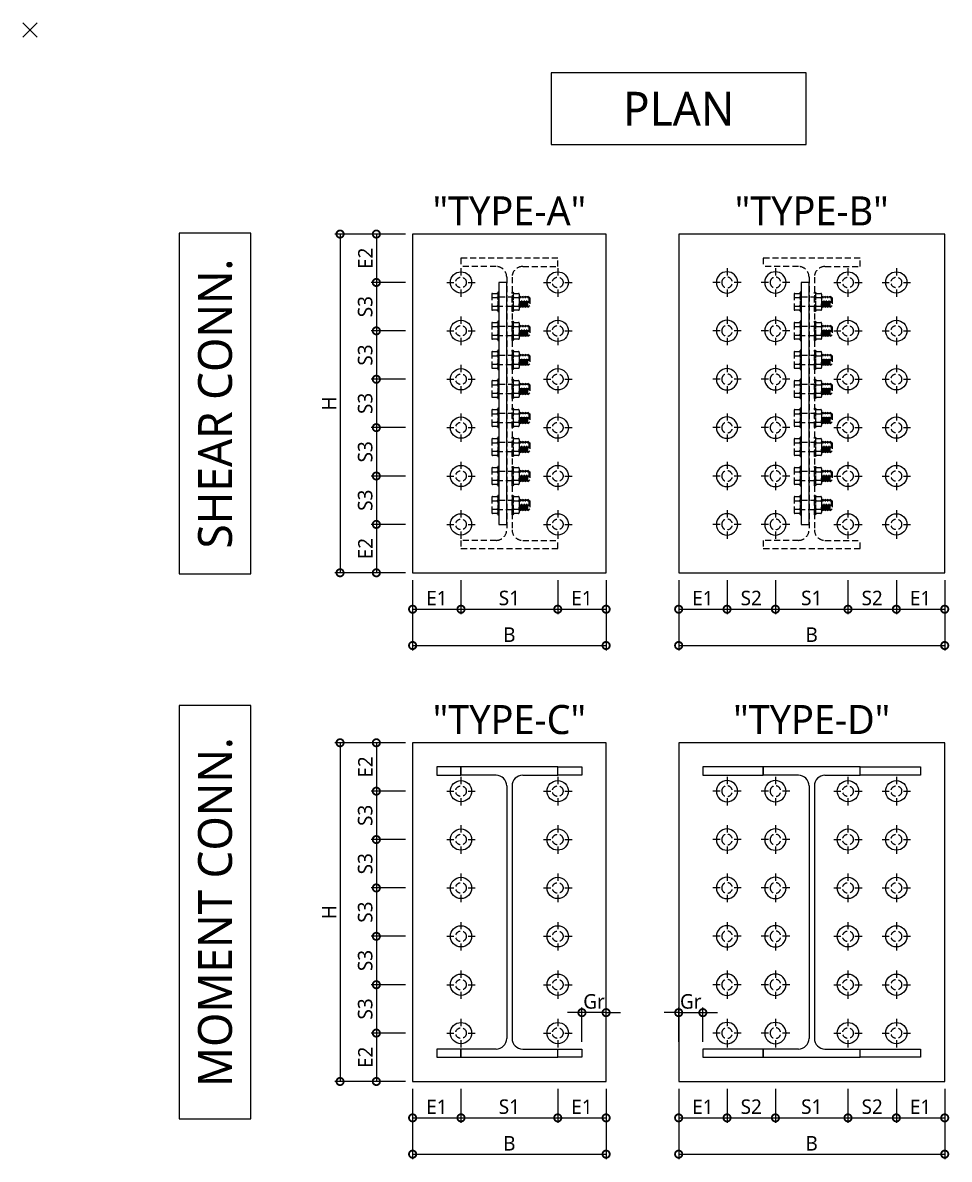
# Model space of a CAD drawing. Extents: x -444 to 3031, y -6961 to -3185.
# Drawn here: x -444 to 1471, y -5534 to -3185 of the extents above; entities that cross this region are included whole.
import ezdxf
from ezdxf.enums import TextEntityAlignment as Align

# ---------------------------------------------------------------- set-up
doc = ezdxf.new("R2010")
doc.units = 0
doc.header["$LTSCALE"] = 50
doc.header["$MEASUREMENT"] = 0
doc.header["$PDMODE"] = 3
doc.header["$PDSIZE"] = 15
doc.linetypes.add('HIDDEN', pattern=[0.375, 0.25, -0.125])
for name, color, linetype in [('Bracket', 2, 'Continuous'), ('Dim', 1, 'Continuous'), ('Dummy', 252, 'Continuous'), ('Hidden', 252, 'HIDDEN'), ('Plate', 3, 'Continuous'), ('Stud', 2, 'Continuous'), ('Text', 7, 'Continuous')]:
    doc.layers.add(name, color=color, linetype=linetype)
doc.styles.add('맑은고딕', font='malgun.ttf')
doc.dimstyles.new('EmbedPlate', dxfattribs={"dimscale": 30, "dimtxt": 1, "dimasz": 1, "dimexe": 0.35, "dimexo": 0.5, "dimgap": 0.25, "dimtad": 1, "dimdec": 0, "dimzin": 0, "dimdsep": 46, "dimtxsty": '맑은고딕', "dimblk": 'DOTSMALL', "dimcen": 0, "dimadec": 0, "dimazin": 0, "dimtfac": 1, "dimtdec": 0, "dimtix": 1, "dimtmove": 2, "dimatfit": 3, "dimfxl": 0, "dimtolj": 1, "dimtzin": 0, "dimarcsym": 0})

# ---------------------------------------------------------------- blocks, each defined once
blk = doc.blocks.new('_DotSmall')
at = {"color": 0, "linetype": 'ByBlock', "const_width": 0.5}
blk.add_lwpolyline([(-0.0625, 0, 1), (0.0625, 0, 1)], format="xyb", close=True, dxfattribs=at)
blk = doc.blocks.new('*D11')
at = {"layer": 'Dim', "color": 0, "lineweight": -2}
for p, q in [((462, -4336.8), (462, -4407.6)), ((662, -4336.8), (662, -4407.6)), ((462, -4397.1), (662, -4397.1))]:
    blk.add_line(p, q, dxfattribs=at)
at = {"layer": 'Dim', "color": 0, "lineweight": -2, "xscale": 30, "yscale": 30, "zscale": 30, "rotation": 180}
blk.add_blockref('_DotSmall', (462, -4397.1), dxfattribs=at)
at = {"layer": 'Dim', "color": 0, "lineweight": -2, "xscale": 30, "yscale": 30, "zscale": 30}
blk.add_blockref('_DotSmall', (662, -4397.1), dxfattribs=at)
at = {"layer": 'Dim', "color": 0, "insert": (562, -4374), "char_height": 30, "attachment_point": 5, "style": '맑은고딕'}
blk.add_mtext('\\A1;S1', dxfattribs=at)
blk = doc.blocks.new('*D13')
at = {"layer": 'Dim', "color": 0, "lineweight": -2}
for p, q in [((1112, -4336.8), (1112, -4407.6)), ((1262, -4336.8), (1262, -4407.6)), ((1112, -4397.1), (1262, -4397.1))]:
    blk.add_line(p, q, dxfattribs=at)
at = {"layer": 'Dim', "color": 0, "lineweight": -2, "xscale": 30, "yscale": 30, "zscale": 30, "rotation": 180}
blk.add_blockref('_DotSmall', (1112, -4397.1), dxfattribs=at)
at = {"layer": 'Dim', "color": 0, "lineweight": -2, "xscale": 30, "yscale": 30, "zscale": 30}
blk.add_blockref('_DotSmall', (1262, -4397.1), dxfattribs=at)
at = {"layer": 'Dim', "color": 0, "insert": (1187, -4374), "char_height": 30, "attachment_point": 5, "style": '맑은고딕'}
blk.add_mtext('\\A1;S1', dxfattribs=at)
blk = doc.blocks.new('*D14')
at = {"layer": 'Dim', "color": 0, "lineweight": -2}
for p, q in [((1012, -4336.8), (1012, -4407.6)), ((1112, -4336.8), (1112, -4407.6)), ((1012, -4397.1), (1112, -4397.1))]:
    blk.add_line(p, q, dxfattribs=at)
at = {"layer": 'Dim', "color": 0, "lineweight": -2, "xscale": 30, "yscale": 30, "zscale": 30, "rotation": 180}
blk.add_blockref('_DotSmall', (1012, -4397.1), dxfattribs=at)
at = {"layer": 'Dim', "color": 0, "lineweight": -2, "xscale": 30, "yscale": 30, "zscale": 30}
blk.add_blockref('_DotSmall', (1112, -4397.1), dxfattribs=at)
at = {"layer": 'Dim', "color": 0, "insert": (1062, -4374.1), "char_height": 30, "attachment_point": 5, "style": '맑은고딕'}
blk.add_mtext('\\A1;S2', dxfattribs=at)
blk = doc.blocks.new('*D15')
at = {"layer": 'Dim', "color": 0, "lineweight": -2}
for p, q in [((1262, -4336.8), (1262, -4407.6)), ((1362, -4336.8), (1362, -4407.6)), ((1262, -4397.1), (1362, -4397.1))]:
    blk.add_line(p, q, dxfattribs=at)
at = {"layer": 'Dim', "color": 0, "lineweight": -2, "xscale": 30, "yscale": 30, "zscale": 30, "rotation": 180}
blk.add_blockref('_DotSmall', (1262, -4397.1), dxfattribs=at)
at = {"layer": 'Dim', "color": 0, "lineweight": -2, "xscale": 30, "yscale": 30, "zscale": 30}
blk.add_blockref('_DotSmall', (1362, -4397.1), dxfattribs=at)
at = {"layer": 'Dim', "color": 0, "insert": (1312, -4374.1), "char_height": 30, "attachment_point": 5, "style": '맑은고딕'}
blk.add_mtext('\\A1;S2', dxfattribs=at)
blk = doc.blocks.new('*D16')
at = {"layer": 'Dim', "color": 0, "lineweight": -2}
for p, q in [((347, -4121.8), (276.5, -4121.8)), ((287, -4121.8), (287, -4221.8)), ((347, -4221.8), (276.5, -4221.8))]:
    blk.add_line(p, q, dxfattribs=at)
at = {"layer": 'Dim', "color": 0, "lineweight": -2, "xscale": 30, "yscale": 30, "zscale": 30}
for p, rotation in [((287, -4121.8), 90), ((287, -4221.8), 270)]:
    blk.add_blockref('_DotSmall', p, dxfattribs=dict(at, rotation=rotation))
at = {"layer": 'Dim', "color": 0, "insert": (264, -4171.8), "char_height": 30, "attachment_point": 5, "rotation": 90, "style": '맑은고딕'}
blk.add_mtext('\\A1;S3', dxfattribs=at)
blk = doc.blocks.new('*D17')
at = {"layer": 'Dim', "color": 0, "lineweight": -2}
for p, q in [((347, -4021.8), (276.5, -4021.8)), ((287, -4021.8), (287, -4121.8)), ((347, -4121.8), (276.5, -4121.8))]:
    blk.add_line(p, q, dxfattribs=at)
at = {"layer": 'Dim', "color": 0, "lineweight": -2, "xscale": 30, "yscale": 30, "zscale": 30}
for p, rotation in [((287, -4021.8), 90), ((287, -4121.8), 270)]:
    blk.add_blockref('_DotSmall', p, dxfattribs=dict(at, rotation=rotation))
at = {"layer": 'Dim', "color": 0, "insert": (264, -4071.8), "char_height": 30, "attachment_point": 5, "rotation": 90, "style": '맑은고딕'}
blk.add_mtext('\\A1;S3', dxfattribs=at)
blk = doc.blocks.new('*D18')
at = {"layer": 'Dim', "color": 0, "lineweight": -2}
for p, q in [((347, -3921.8), (276.5, -3921.8)), ((287, -3921.8), (287, -4021.8)), ((347, -4021.8), (276.5, -4021.8))]:
    blk.add_line(p, q, dxfattribs=at)
at = {"layer": 'Dim', "color": 0, "lineweight": -2, "xscale": 30, "yscale": 30, "zscale": 30}
for p, rotation in [((287, -3921.8), 90), ((287, -4021.8), 270)]:
    blk.add_blockref('_DotSmall', p, dxfattribs=dict(at, rotation=rotation))
at = {"layer": 'Dim', "color": 0, "insert": (264, -3971.8), "char_height": 30, "attachment_point": 5, "rotation": 90, "style": '맑은고딕'}
blk.add_mtext('\\A1;S3', dxfattribs=at)
blk = doc.blocks.new('*D19')
at = {"layer": 'Dim', "color": 0, "lineweight": -2}
for p, q in [((347, -3821.8), (276.5, -3821.8)), ((287, -3821.8), (287, -3921.8)), ((347, -3921.8), (276.5, -3921.8))]:
    blk.add_line(p, q, dxfattribs=at)
at = {"layer": 'Dim', "color": 0, "lineweight": -2, "xscale": 30, "yscale": 30, "zscale": 30}
for p, rotation in [((287, -3821.8), 90), ((287, -3921.8), 270)]:
    blk.add_blockref('_DotSmall', p, dxfattribs=dict(at, rotation=rotation))
at = {"layer": 'Dim', "color": 0, "insert": (264, -3871.8), "char_height": 30, "attachment_point": 5, "rotation": 90, "style": '맑은고딕'}
blk.add_mtext('\\A1;S3', dxfattribs=at)
blk = doc.blocks.new('*D20')
at = {"layer": 'Dim', "color": 0, "lineweight": -2}
for p, q in [((347, -3721.8), (276.5, -3721.8)), ((287, -3721.8), (287, -3821.8)), ((347, -3821.8), (276.5, -3821.8))]:
    blk.add_line(p, q, dxfattribs=at)
at = {"layer": 'Dim', "color": 0, "lineweight": -2, "xscale": 30, "yscale": 30, "zscale": 30}
for p, rotation in [((287, -3721.8), 90), ((287, -3821.8), 270)]:
    blk.add_blockref('_DotSmall', p, dxfattribs=dict(at, rotation=rotation))
at = {"layer": 'Dim', "color": 0, "insert": (264, -3771.8), "char_height": 30, "attachment_point": 5, "rotation": 90, "style": '맑은고딕'}
blk.add_mtext('\\A1;S3', dxfattribs=at)
blk = doc.blocks.new('*D21')
at = {"layer": 'Dim', "color": 0, "lineweight": -2}
for p, q in [((362, -4336.8), (362, -4482.6)), ((762, -4336.8), (762, -4482.6)), ((362, -4472.1), (762, -4472.1))]:
    blk.add_line(p, q, dxfattribs=at)
at = {"layer": 'Dim', "color": 0, "lineweight": -2, "xscale": 30, "yscale": 30, "zscale": 30, "rotation": 180}
blk.add_blockref('_DotSmall', (362, -4472.1), dxfattribs=at)
at = {"layer": 'Dim', "color": 0, "lineweight": -2, "xscale": 30, "yscale": 30, "zscale": 30}
blk.add_blockref('_DotSmall', (762, -4472.1), dxfattribs=at)
at = {"layer": 'Dim', "color": 0, "insert": (562, -4449.6), "char_height": 30, "attachment_point": 5, "style": '맑은고딕'}
blk.add_mtext('\\A1;B', dxfattribs=at)
blk = doc.blocks.new('*D22')
at = {"layer": 'Dim', "color": 0, "lineweight": -2}
for p, q in [((912, -4336.8), (912, -4482.6)), ((1462, -4336.8), (1462, -4482.6)), ((912, -4472.1), (1462, -4472.1))]:
    blk.add_line(p, q, dxfattribs=at)
at = {"layer": 'Dim', "color": 0, "lineweight": -2, "xscale": 30, "yscale": 30, "zscale": 30, "rotation": 180}
blk.add_blockref('_DotSmall', (912, -4472.1), dxfattribs=at)
at = {"layer": 'Dim', "color": 0, "lineweight": -2, "xscale": 30, "yscale": 30, "zscale": 30}
blk.add_blockref('_DotSmall', (1462, -4472.1), dxfattribs=at)
at = {"layer": 'Dim', "color": 0, "insert": (1187, -4449.6), "char_height": 30, "attachment_point": 5, "style": '맑은고딕'}
blk.add_mtext('\\A1;B', dxfattribs=at)
blk = doc.blocks.new('*D23')
at = {"layer": 'Dim', "color": 0, "lineweight": -2}
for p, q in [((347, -3621.8), (201.5, -3621.8)), ((212, -3621.8), (212, -4321.8)), ((347, -4321.8), (201.5, -4321.8))]:
    blk.add_line(p, q, dxfattribs=at)
at = {"layer": 'Dim', "color": 0, "lineweight": -2, "xscale": 30, "yscale": 30, "zscale": 30}
for p, rotation in [((212, -3621.8), 90), ((212, -4321.8), 270)]:
    blk.add_blockref('_DotSmall', p, dxfattribs=dict(at, rotation=rotation))
at = {"layer": 'Dim', "color": 0, "insert": (189.5, -3971.8), "char_height": 30, "attachment_point": 5, "rotation": 90, "style": '맑은고딕'}
blk.add_mtext('\\A1;H', dxfattribs=at)
blk = doc.blocks.new('*D24')
at = {"layer": 'Dim', "color": 0, "lineweight": -2}
for p, q in [((362, -4336.8), (362, -4407.6)), ((462, -4336.8), (462, -4407.6)), ((362, -4397.1), (462, -4397.1))]:
    blk.add_line(p, q, dxfattribs=at)
at = {"layer": 'Dim', "color": 0, "lineweight": -2, "xscale": 30, "yscale": 30, "zscale": 30, "rotation": 180}
blk.add_blockref('_DotSmall', (362, -4397.1), dxfattribs=at)
at = {"layer": 'Dim', "color": 0, "lineweight": -2, "xscale": 30, "yscale": 30, "zscale": 30}
blk.add_blockref('_DotSmall', (462, -4397.1), dxfattribs=at)
at = {"layer": 'Dim', "color": 0, "insert": (412, -4374.2), "char_height": 30, "attachment_point": 5, "style": '맑은고딕'}
blk.add_mtext('\\A1;E1', dxfattribs=at)
blk = doc.blocks.new('*D25')
at = {"layer": 'Dim', "color": 0, "lineweight": -2}
for p, q in [((662, -4336.8), (662, -4407.6)), ((762, -4336.8), (762, -4407.6)), ((662, -4397.1), (762, -4397.1))]:
    blk.add_line(p, q, dxfattribs=at)
at = {"layer": 'Dim', "color": 0, "lineweight": -2, "xscale": 30, "yscale": 30, "zscale": 30, "rotation": 180}
blk.add_blockref('_DotSmall', (662, -4397.1), dxfattribs=at)
at = {"layer": 'Dim', "color": 0, "lineweight": -2, "xscale": 30, "yscale": 30, "zscale": 30}
blk.add_blockref('_DotSmall', (762, -4397.1), dxfattribs=at)
at = {"layer": 'Dim', "color": 0, "insert": (712, -4374.2), "char_height": 30, "attachment_point": 5, "style": '맑은고딕'}
blk.add_mtext('\\A1;E1', dxfattribs=at)
blk = doc.blocks.new('*D26')
at = {"layer": 'Dim', "color": 0, "lineweight": -2}
for p, q in [((912, -4336.8), (912, -4407.6)), ((1012, -4336.8), (1012, -4407.6)), ((912, -4397.1), (1012, -4397.1))]:
    blk.add_line(p, q, dxfattribs=at)
at = {"layer": 'Dim', "color": 0, "lineweight": -2, "xscale": 30, "yscale": 30, "zscale": 30, "rotation": 180}
blk.add_blockref('_DotSmall', (912, -4397.1), dxfattribs=at)
at = {"layer": 'Dim', "color": 0, "lineweight": -2, "xscale": 30, "yscale": 30, "zscale": 30}
blk.add_blockref('_DotSmall', (1012, -4397.1), dxfattribs=at)
at = {"layer": 'Dim', "color": 0, "insert": (962, -4374.2), "char_height": 30, "attachment_point": 5, "style": '맑은고딕'}
blk.add_mtext('\\A1;E1', dxfattribs=at)
blk = doc.blocks.new('*D27')
at = {"layer": 'Dim', "color": 0, "lineweight": -2}
for p, q in [((1362, -4336.8), (1362, -4407.6)), ((1462, -4336.8), (1462, -4407.6)), ((1362, -4397.1), (1462, -4397.1))]:
    blk.add_line(p, q, dxfattribs=at)
at = {"layer": 'Dim', "color": 0, "lineweight": -2, "xscale": 30, "yscale": 30, "zscale": 30, "rotation": 180}
blk.add_blockref('_DotSmall', (1362, -4397.1), dxfattribs=at)
at = {"layer": 'Dim', "color": 0, "lineweight": -2, "xscale": 30, "yscale": 30, "zscale": 30}
blk.add_blockref('_DotSmall', (1462, -4397.1), dxfattribs=at)
at = {"layer": 'Dim', "color": 0, "insert": (1412, -4374.2), "char_height": 30, "attachment_point": 5, "style": '맑은고딕'}
blk.add_mtext('\\A1;E1', dxfattribs=at)
blk = doc.blocks.new('*D28')
at = {"layer": 'Dim', "color": 0, "lineweight": -2}
for p, q in [((347, -3621.8), (276.5, -3621.8)), ((287, -3621.8), (287, -3721.8)), ((347, -3721.8), (276.5, -3721.8))]:
    blk.add_line(p, q, dxfattribs=at)
at = {"layer": 'Dim', "color": 0, "lineweight": -2, "xscale": 30, "yscale": 30, "zscale": 30}
for p, rotation in [((287, -3621.8), 90), ((287, -3721.8), 270)]:
    blk.add_blockref('_DotSmall', p, dxfattribs=dict(at, rotation=rotation))
at = {"layer": 'Dim', "color": 0, "insert": (264.3, -3671.8), "char_height": 30, "attachment_point": 5, "rotation": 90, "style": '맑은고딕'}
blk.add_mtext('\\A1;E2', dxfattribs=at)
blk = doc.blocks.new('*D29')
at = {"layer": 'Dim', "color": 0, "lineweight": -2}
for p, q in [((347, -4221.8), (276.5, -4221.8)), ((287, -4221.8), (287, -4321.8)), ((347, -4321.8), (276.5, -4321.8))]:
    blk.add_line(p, q, dxfattribs=at)
at = {"layer": 'Dim', "color": 0, "lineweight": -2, "xscale": 30, "yscale": 30, "zscale": 30}
for p, rotation in [((287, -4221.8), 90), ((287, -4321.8), 270)]:
    blk.add_blockref('_DotSmall', p, dxfattribs=dict(at, rotation=rotation))
at = {"layer": 'Dim', "color": 0, "insert": (264.3, -4271.8), "char_height": 30, "attachment_point": 5, "rotation": 90, "style": '맑은고딕'}
blk.add_mtext('\\A1;E2', dxfattribs=at)
blk = doc.blocks.new('*D50')
at = {"layer": 'Dim', "color": 0, "lineweight": -2}
for p, q in [((462, -5388.1), (462, -5458.8)), ((662, -5388.1), (662, -5458.8)), ((462, -5448.3), (662, -5448.3))]:
    blk.add_line(p, q, dxfattribs=at)
at = {"layer": 'Dim', "color": 0, "lineweight": -2, "xscale": 30, "yscale": 30, "zscale": 30, "rotation": 180}
blk.add_blockref('_DotSmall', (462, -5448.3), dxfattribs=at)
at = {"layer": 'Dim', "color": 0, "lineweight": -2, "xscale": 30, "yscale": 30, "zscale": 30}
blk.add_blockref('_DotSmall', (662, -5448.3), dxfattribs=at)
at = {"layer": 'Dim', "color": 0, "insert": (562, -5425.3), "char_height": 30, "attachment_point": 5, "style": '맑은고딕'}
blk.add_mtext('\\A1;S1', dxfattribs=at)
blk = doc.blocks.new('*D51')
at = {"layer": 'Dim', "color": 0, "lineweight": -2}
for p, q in [((1112, -5388.1), (1112, -5458.8)), ((1262, -5388.1), (1262, -5458.8)), ((1112, -5448.3), (1262, -5448.3))]:
    blk.add_line(p, q, dxfattribs=at)
at = {"layer": 'Dim', "color": 0, "lineweight": -2, "xscale": 30, "yscale": 30, "zscale": 30, "rotation": 180}
blk.add_blockref('_DotSmall', (1112, -5448.3), dxfattribs=at)
at = {"layer": 'Dim', "color": 0, "lineweight": -2, "xscale": 30, "yscale": 30, "zscale": 30}
blk.add_blockref('_DotSmall', (1262, -5448.3), dxfattribs=at)
at = {"layer": 'Dim', "color": 0, "insert": (1187, -5425.3), "char_height": 30, "attachment_point": 5, "style": '맑은고딕'}
blk.add_mtext('\\A1;S1', dxfattribs=at)
blk = doc.blocks.new('*D52')
at = {"layer": 'Dim', "color": 0, "lineweight": -2}
for p, q in [((1012, -5388.1), (1012, -5458.8)), ((1112, -5388.1), (1112, -5458.8)), ((1012, -5448.3), (1112, -5448.3))]:
    blk.add_line(p, q, dxfattribs=at)
at = {"layer": 'Dim', "color": 0, "lineweight": -2, "xscale": 30, "yscale": 30, "zscale": 30, "rotation": 180}
blk.add_blockref('_DotSmall', (1012, -5448.3), dxfattribs=at)
at = {"layer": 'Dim', "color": 0, "lineweight": -2, "xscale": 30, "yscale": 30, "zscale": 30}
blk.add_blockref('_DotSmall', (1112, -5448.3), dxfattribs=at)
at = {"layer": 'Dim', "color": 0, "insert": (1062, -5425.3), "char_height": 30, "attachment_point": 5, "style": '맑은고딕'}
blk.add_mtext('\\A1;S2', dxfattribs=at)
blk = doc.blocks.new('*D53')
at = {"layer": 'Dim', "color": 0, "lineweight": -2}
for p, q in [((1262, -5388.1), (1262, -5458.8)), ((1362, -5388.1), (1362, -5458.8)), ((1262, -5448.3), (1362, -5448.3))]:
    blk.add_line(p, q, dxfattribs=at)
at = {"layer": 'Dim', "color": 0, "lineweight": -2, "xscale": 30, "yscale": 30, "zscale": 30, "rotation": 180}
blk.add_blockref('_DotSmall', (1262, -5448.3), dxfattribs=at)
at = {"layer": 'Dim', "color": 0, "lineweight": -2, "xscale": 30, "yscale": 30, "zscale": 30}
blk.add_blockref('_DotSmall', (1362, -5448.3), dxfattribs=at)
at = {"layer": 'Dim', "color": 0, "insert": (1312, -5425.3), "char_height": 30, "attachment_point": 5, "style": '맑은고딕'}
blk.add_mtext('\\A1;S2', dxfattribs=at)
blk = doc.blocks.new('*D54')
at = {"layer": 'Dim', "color": 0, "lineweight": -2}
for p, q in [((347, -5173.1), (276.5, -5173.1)), ((287, -5173.1), (287, -5273.1)), ((347, -5273.1), (276.5, -5273.1))]:
    blk.add_line(p, q, dxfattribs=at)
at = {"layer": 'Dim', "color": 0, "lineweight": -2, "xscale": 30, "yscale": 30, "zscale": 30}
for p, rotation in [((287, -5173.1), 90), ((287, -5273.1), 270)]:
    blk.add_blockref('_DotSmall', p, dxfattribs=dict(at, rotation=rotation))
at = {"layer": 'Dim', "color": 0, "insert": (264, -5223.1), "char_height": 30, "attachment_point": 5, "rotation": 90, "style": '맑은고딕'}
blk.add_mtext('\\A1;S3', dxfattribs=at)
blk = doc.blocks.new('*D55')
at = {"layer": 'Dim', "color": 0, "lineweight": -2}
for p, q in [((347, -5073.1), (276.5, -5073.1)), ((287, -5073.1), (287, -5173.1)), ((347, -5173.1), (276.5, -5173.1))]:
    blk.add_line(p, q, dxfattribs=at)
at = {"layer": 'Dim', "color": 0, "lineweight": -2, "xscale": 30, "yscale": 30, "zscale": 30}
for p, rotation in [((287, -5073.1), 90), ((287, -5173.1), 270)]:
    blk.add_blockref('_DotSmall', p, dxfattribs=dict(at, rotation=rotation))
at = {"layer": 'Dim', "color": 0, "insert": (264, -5123.1), "char_height": 30, "attachment_point": 5, "rotation": 90, "style": '맑은고딕'}
blk.add_mtext('\\A1;S3', dxfattribs=at)
blk = doc.blocks.new('*D56')
at = {"layer": 'Dim', "color": 0, "lineweight": -2}
for p, q in [((347, -4973.1), (276.5, -4973.1)), ((287, -4973.1), (287, -5073.1)), ((347, -5073.1), (276.5, -5073.1))]:
    blk.add_line(p, q, dxfattribs=at)
at = {"layer": 'Dim', "color": 0, "lineweight": -2, "xscale": 30, "yscale": 30, "zscale": 30}
for p, rotation in [((287, -4973.1), 90), ((287, -5073.1), 270)]:
    blk.add_blockref('_DotSmall', p, dxfattribs=dict(at, rotation=rotation))
at = {"layer": 'Dim', "color": 0, "insert": (264, -5023.1), "char_height": 30, "attachment_point": 5, "rotation": 90, "style": '맑은고딕'}
blk.add_mtext('\\A1;S3', dxfattribs=at)
blk = doc.blocks.new('*D57')
at = {"layer": 'Dim', "color": 0, "lineweight": -2}
for p, q in [((347, -4873.1), (276.5, -4873.1)), ((287, -4873.1), (287, -4973.1)), ((347, -4973.1), (276.5, -4973.1))]:
    blk.add_line(p, q, dxfattribs=at)
at = {"layer": 'Dim', "color": 0, "lineweight": -2, "xscale": 30, "yscale": 30, "zscale": 30}
for p, rotation in [((287, -4873.1), 90), ((287, -4973.1), 270)]:
    blk.add_blockref('_DotSmall', p, dxfattribs=dict(at, rotation=rotation))
at = {"layer": 'Dim', "color": 0, "insert": (264, -4923.1), "char_height": 30, "attachment_point": 5, "rotation": 90, "style": '맑은고딕'}
blk.add_mtext('\\A1;S3', dxfattribs=at)
blk = doc.blocks.new('*D58')
at = {"layer": 'Dim', "color": 0, "lineweight": -2}
for p, q in [((347, -4773.1), (276.5, -4773.1)), ((287, -4773.1), (287, -4873.1)), ((347, -4873.1), (276.5, -4873.1))]:
    blk.add_line(p, q, dxfattribs=at)
at = {"layer": 'Dim', "color": 0, "lineweight": -2, "xscale": 30, "yscale": 30, "zscale": 30}
for p, rotation in [((287, -4773.1), 90), ((287, -4873.1), 270)]:
    blk.add_blockref('_DotSmall', p, dxfattribs=dict(at, rotation=rotation))
at = {"layer": 'Dim', "color": 0, "insert": (264, -4823.1), "char_height": 30, "attachment_point": 5, "rotation": 90, "style": '맑은고딕'}
blk.add_mtext('\\A1;S3', dxfattribs=at)
blk = doc.blocks.new('*D59')
at = {"layer": 'Dim', "color": 0, "lineweight": -2}
for p, q in [((362, -5388.1), (362, -5533.8)), ((762, -5388.1), (762, -5533.8)), ((362, -5523.3), (762, -5523.3))]:
    blk.add_line(p, q, dxfattribs=at)
at = {"layer": 'Dim', "color": 0, "lineweight": -2, "xscale": 30, "yscale": 30, "zscale": 30, "rotation": 180}
blk.add_blockref('_DotSmall', (362, -5523.3), dxfattribs=at)
at = {"layer": 'Dim', "color": 0, "lineweight": -2, "xscale": 30, "yscale": 30, "zscale": 30}
blk.add_blockref('_DotSmall', (762, -5523.3), dxfattribs=at)
at = {"layer": 'Dim', "color": 0, "insert": (562, -5500.8), "char_height": 30, "attachment_point": 5, "style": '맑은고딕'}
blk.add_mtext('\\A1;B', dxfattribs=at)
blk = doc.blocks.new('*D60')
at = {"layer": 'Dim', "color": 0, "lineweight": -2}
for p, q in [((912, -5388.1), (912, -5533.8)), ((1462, -5388.1), (1462, -5533.8)), ((912, -5523.3), (1462, -5523.3))]:
    blk.add_line(p, q, dxfattribs=at)
at = {"layer": 'Dim', "color": 0, "lineweight": -2, "xscale": 30, "yscale": 30, "zscale": 30, "rotation": 180}
blk.add_blockref('_DotSmall', (912, -5523.3), dxfattribs=at)
at = {"layer": 'Dim', "color": 0, "lineweight": -2, "xscale": 30, "yscale": 30, "zscale": 30}
blk.add_blockref('_DotSmall', (1462, -5523.3), dxfattribs=at)
at = {"layer": 'Dim', "color": 0, "insert": (1187, -5500.8), "char_height": 30, "attachment_point": 5, "style": '맑은고딕'}
blk.add_mtext('\\A1;B', dxfattribs=at)
blk = doc.blocks.new('*D61')
at = {"layer": 'Dim', "color": 0, "lineweight": -2}
for p, q in [((347, -4673.1), (201.5, -4673.1)), ((212, -4673.1), (212, -5373.1)), ((347, -5373.1), (201.5, -5373.1))]:
    blk.add_line(p, q, dxfattribs=at)
at = {"layer": 'Dim', "color": 0, "lineweight": -2, "xscale": 30, "yscale": 30, "zscale": 30}
for p, rotation in [((212, -4673.1), 90), ((212, -5373.1), 270)]:
    blk.add_blockref('_DotSmall', p, dxfattribs=dict(at, rotation=rotation))
at = {"layer": 'Dim', "color": 0, "insert": (189.5, -5023.1), "char_height": 30, "attachment_point": 5, "rotation": 90, "style": '맑은고딕'}
blk.add_mtext('\\A1;H', dxfattribs=at)
blk = doc.blocks.new('*D62')
at = {"layer": 'Dim', "color": 0, "lineweight": -2}
for p, q in [((362, -5388.1), (362, -5458.8)), ((462, -5388.1), (462, -5458.8)), ((362, -5448.3), (462, -5448.3))]:
    blk.add_line(p, q, dxfattribs=at)
at = {"layer": 'Dim', "color": 0, "lineweight": -2, "xscale": 30, "yscale": 30, "zscale": 30, "rotation": 180}
blk.add_blockref('_DotSmall', (362, -5448.3), dxfattribs=at)
at = {"layer": 'Dim', "color": 0, "lineweight": -2, "xscale": 30, "yscale": 30, "zscale": 30}
blk.add_blockref('_DotSmall', (462, -5448.3), dxfattribs=at)
at = {"layer": 'Dim', "color": 0, "insert": (412, -5425.5), "char_height": 30, "attachment_point": 5, "style": '맑은고딕'}
blk.add_mtext('\\A1;E1', dxfattribs=at)
blk = doc.blocks.new('*D63')
at = {"layer": 'Dim', "color": 0, "lineweight": -2}
for p, q in [((662, -5388.1), (662, -5458.8)), ((762, -5388.1), (762, -5458.8)), ((662, -5448.3), (762, -5448.3))]:
    blk.add_line(p, q, dxfattribs=at)
at = {"layer": 'Dim', "color": 0, "lineweight": -2, "xscale": 30, "yscale": 30, "zscale": 30, "rotation": 180}
blk.add_blockref('_DotSmall', (662, -5448.3), dxfattribs=at)
at = {"layer": 'Dim', "color": 0, "lineweight": -2, "xscale": 30, "yscale": 30, "zscale": 30}
blk.add_blockref('_DotSmall', (762, -5448.3), dxfattribs=at)
at = {"layer": 'Dim', "color": 0, "insert": (712, -5425.5), "char_height": 30, "attachment_point": 5, "style": '맑은고딕'}
blk.add_mtext('\\A1;E1', dxfattribs=at)
blk = doc.blocks.new('*D64')
at = {"layer": 'Dim', "color": 0, "lineweight": -2}
for p, q in [((912, -5388.1), (912, -5458.8)), ((1012, -5388.1), (1012, -5458.8)), ((912, -5448.3), (1012, -5448.3))]:
    blk.add_line(p, q, dxfattribs=at)
at = {"layer": 'Dim', "color": 0, "lineweight": -2, "xscale": 30, "yscale": 30, "zscale": 30, "rotation": 180}
blk.add_blockref('_DotSmall', (912, -5448.3), dxfattribs=at)
at = {"layer": 'Dim', "color": 0, "lineweight": -2, "xscale": 30, "yscale": 30, "zscale": 30}
blk.add_blockref('_DotSmall', (1012, -5448.3), dxfattribs=at)
at = {"layer": 'Dim', "color": 0, "insert": (962, -5425.5), "char_height": 30, "attachment_point": 5, "style": '맑은고딕'}
blk.add_mtext('\\A1;E1', dxfattribs=at)
blk = doc.blocks.new('*D65')
at = {"layer": 'Dim', "color": 0, "lineweight": -2}
for p, q in [((1362, -5388.1), (1362, -5458.8)), ((1462, -5388.1), (1462, -5458.8)), ((1362, -5448.3), (1462, -5448.3))]:
    blk.add_line(p, q, dxfattribs=at)
at = {"layer": 'Dim', "color": 0, "lineweight": -2, "xscale": 30, "yscale": 30, "zscale": 30, "rotation": 180}
blk.add_blockref('_DotSmall', (1362, -5448.3), dxfattribs=at)
at = {"layer": 'Dim', "color": 0, "lineweight": -2, "xscale": 30, "yscale": 30, "zscale": 30}
blk.add_blockref('_DotSmall', (1462, -5448.3), dxfattribs=at)
at = {"layer": 'Dim', "color": 0, "insert": (1412, -5425.5), "char_height": 30, "attachment_point": 5, "style": '맑은고딕'}
blk.add_mtext('\\A1;E1', dxfattribs=at)
blk = doc.blocks.new('*D66')
at = {"layer": 'Dim', "color": 0, "lineweight": -2}
for p, q in [((347, -4673.1), (276.5, -4673.1)), ((287, -4673.1), (287, -4773.1)), ((347, -4773.1), (276.5, -4773.1))]:
    blk.add_line(p, q, dxfattribs=at)
at = {"layer": 'Dim', "color": 0, "lineweight": -2, "xscale": 30, "yscale": 30, "zscale": 30}
for p, rotation in [((287, -4673.1), 90), ((287, -4773.1), 270)]:
    blk.add_blockref('_DotSmall', p, dxfattribs=dict(at, rotation=rotation))
at = {"layer": 'Dim', "color": 0, "insert": (264.3, -4723.1), "char_height": 30, "attachment_point": 5, "rotation": 90, "style": '맑은고딕'}
blk.add_mtext('\\A1;E2', dxfattribs=at)
blk = doc.blocks.new('*D67')
at = {"layer": 'Dim', "color": 0, "lineweight": -2}
for p, q in [((347, -5273.1), (276.5, -5273.1)), ((287, -5273.1), (287, -5373.1)), ((347, -5373.1), (276.5, -5373.1))]:
    blk.add_line(p, q, dxfattribs=at)
at = {"layer": 'Dim', "color": 0, "lineweight": -2, "xscale": 30, "yscale": 30, "zscale": 30}
for p, rotation in [((287, -5273.1), 90), ((287, -5373.1), 270)]:
    blk.add_blockref('_DotSmall', p, dxfattribs=dict(at, rotation=rotation))
at = {"layer": 'Dim', "color": 0, "insert": (264.3, -5323.1), "char_height": 30, "attachment_point": 5, "rotation": 90, "style": '맑은고딕'}
blk.add_mtext('\\A1;E2', dxfattribs=at)
blk = doc.blocks.new('*U2')
at = {"color": 1}
for p, q in [((0, 29.5), (0, 14.5)), ((-29.5, 0), (-14.5, 0)), ((14.5, 0), (29.5, 0)), ((0, -14.5), (0, -29.5))]:
    blk.add_line(p, q, dxfattribs=at)
blk.add_circle((0, 0), 22)
at = {"color": 2, "linetype": 'HIDDEN'}
blk.add_circle((0, 0), 11, dxfattribs=at)
blk = doc.blocks.new('*U8')
for p, q in [((-17.5, 31.4), (-17.5, 40.1)), ((15.6, 42), (-15.6, 42)), ((15.6, 29.5), (-15.6, 29.5)), ((-10, 0), (-10, 27)), ((-8.8, 40.1), (-8.8, 31.4)), ((8.7, 40.1), (8.7, 31.4)), ((10, 27), (10, 0)), ((17.5, 40.1), (17.5, 31.4)), ((-17.5, -13.1), (-17.5, -4.4)), ((15.6, -2.5), (-15.6, -2.5)), ((15.6, -15), (-15.6, -15)), ((-11.2, -17.5), (-10, -15)), ((-11.2, -17.5), (11.2, -18.2)), ((-11.2, -17.5), (-10, -20)), ((-11.2, -22.5), (-10, -20)), ((-11.2, -22.5), (11.2, -23.2)), ((-11.2, -22.5), (-10, -25)), ((-10, -15), (10, -15.7)), ((-10, -20), (10, -20.7)), ((-8.8, -4.4), (-8.8, -13.1)), ((8.7, -4.4), (8.7, -13.1)), ((10.4, -15), (10, -15.7)), ((11.2, -18.2), (10, -15.7)), ((11.2, -18.2), (10, -20.7)), ((11.2, -23.2), (10, -20.7)), ((11.2, -23.2), (10, -25.7)), ((17.5, -4.4), (17.5, -13.1)), ((-11.2, -27.5), (-10, -25)), ((-11.2, -27.5), (11.2, -28.2)), ((-11.2, -27.5), (-10, -30)), ((-11.2, -32.5), (-10, -30)), ((-11.2, -32.5), (11.2, -33.2)), ((-11.2, -32.5), (-10, -35)), ((-10, -25), (10, -25.7)), ((-10, -30), (10, -30.7)), ((10.2, -35), (-10, -35)), ((-8.2, -36.8), (-10, -35)), ((8.4, -36.8), (-8.2, -36.8)), ((10.2, -35), (8.4, -36.8)), ((11.2, -28.2), (10, -25.7)), ((11.2, -28.2), (10, -30.7)), ((11.2, -33.2), (10, -30.7)), ((11.2, -33.2), (10.2, -35))]:
    blk.add_line(p, q)
for points in [[(-20, 27), (20, 27), (20, 29.5), (-20, 29.5)], [(-20, 0), (20, 0), (20, -2.5), (-20, -2.5)]]:
    blk.add_lwpolyline(points, close=True)
for centre, radius, start, end in [((-15.6, 40.1), 1.88, 90, 180), ((-15.6, 31.4), 1.88, 180, 270), ((-10.6, 40.1), 1.88, 0, 90), ((-10.6, 31.4), 1.88, 270, 0), ((-6.9, 40.1), 1.87, 90, 180), ((-6.9, 31.4), 1.87, 180, 270), ((6.9, 40.1), 1.87, 0, 90), ((6.9, 31.4), 1.87, 270, 0), ((10.6, 40.1), 1.88, 90, 180), ((10.6, 31.4), 1.88, 180, 270), ((15.6, 40.1), 1.88, 0, 90), ((15.6, 31.4), 1.88, 270, 0), ((-15.6, -4.4), 1.88, 90, 180), ((-15.6, -13.1), 1.88, 180, 270), ((-10.6, -4.4), 1.88, 0, 90), ((-10.6, -13.1), 1.88, 270, 0), ((-6.9, -4.4), 1.87, 90, 180), ((-6.9, -13.1), 1.87, 180, 270), ((6.9, -4.4), 1.87, 0, 90), ((6.9, -13.1), 1.87, 270, 0), ((10.6, -4.4), 1.88, 90, 180), ((10.6, -13.1), 1.88, 180, 270), ((15.6, -4.4), 1.88, 0, 90), ((15.6, -13.1), 1.88, 270, 0)]:
    blk.add_arc(centre, radius, start, end)
blk = doc.blocks.new('*D68')
at = {"layer": 'Dim', "color": 0, "lineweight": -2}
for p, q in [((912, -5230.8), (882, -5230.8)), ((912, -5291.1), (912, -5220.3)), ((912, -5230.8), (962, -5230.8)), ((962, -5291.1), (962, -5220.3)), ((962, -5230.8), (992, -5230.8))]:
    blk.add_line(p, q, dxfattribs=at)
at = {"layer": 'Dim', "color": 0, "lineweight": -2, "xscale": 30, "yscale": 30, "zscale": 30}
blk.add_blockref('_DotSmall', (912, -5230.8), dxfattribs=at)
at = {"layer": 'Dim', "color": 0, "lineweight": -2, "xscale": 30, "yscale": 30, "zscale": 30, "rotation": 180}
blk.add_blockref('_DotSmall', (962, -5230.8), dxfattribs=at)
at = {"layer": 'Dim', "color": 0, "insert": (937, -5207.8), "char_height": 30, "attachment_point": 5, "style": '맑은고딕'}
blk.add_mtext('\\A1;Gr', dxfattribs=at)
blk = doc.blocks.new('*D69')
at = {"layer": 'Dim', "color": 0, "lineweight": -2}
for p, q in [((712, -5230.8), (682, -5230.8)), ((712, -5291.1), (712, -5220.3)), ((762, -5230.8), (712, -5230.8)), ((762, -5291.1), (762, -5220.3)), ((762, -5230.8), (792, -5230.8))]:
    blk.add_line(p, q, dxfattribs=at)
at = {"layer": 'Dim', "color": 0, "lineweight": -2, "xscale": 30, "yscale": 30, "zscale": 30}
blk.add_blockref('_DotSmall', (712, -5230.8), dxfattribs=at)
at = {"layer": 'Dim', "color": 0, "lineweight": -2, "xscale": 30, "yscale": 30, "zscale": 30, "rotation": 180}
blk.add_blockref('_DotSmall', (762, -5230.8), dxfattribs=at)
at = {"layer": 'Dim', "color": 0, "insert": (737, -5207.8), "char_height": 30, "attachment_point": 5, "style": '맑은고딕'}
blk.add_mtext('\\A1;Gr', dxfattribs=at)

msp = doc.modelspace()

# ---------------------------------------------------------------- linework, layer by layer
for points in [[(362, -4321.8), (762, -4321.8), (762, -3621.8), (362, -3621.8)], [(912, -4321.8), (1462, -4321.8), (1462, -3621.8), (912, -3621.8)], [(362, -5373.1), (762, -5373.1), (762, -4673.1), (362, -4673.1)], [(912, -5373.1), (1462, -5373.1), (1462, -4673.1), (912, -4673.1)]]:
    msp.add_lwpolyline(points, close=True)
msp.add_point((-429.1, -3200))
at = {"layer": 'Bracket'}
for points in [[(540.5, -3721.8), (540.5, -4221.8), (556.5, -4221.8), (556.5, -3721.8)], [(1165.5, -3721.8), (1165.5, -4221.8), (1181.5, -4221.8), (1181.5, -3721.8)]]:
    msp.add_lwpolyline(points, close=True, dxfattribs=at)
at = {"layer": 'Dummy'}
for p, q in [((534.5, -4740.1), (462, -4740.1)), ((589.5, -4740.1), (662, -4740.1)), ((1159.5, -4740.1), (1087, -4740.1)), ((1214.5, -4740.1), (1287, -4740.1)), ((556.5, -4762.1), (556.5, -5284.1)), ((567.5, -4762.1), (567.5, -5284.1)), ((1181.5, -4762.1), (1181.5, -5284.1)), ((1192.5, -4762.1), (1192.5, -5284.1)), ((534.5, -5306.1), (462, -5306.1)), ((589.5, -5306.1), (662, -5306.1)), ((1159.5, -5306.1), (1087, -5306.1)), ((1214.5, -5306.1), (1287, -5306.1))]:
    msp.add_line(p, q, dxfattribs=at)
for points in [[(662, -4740.1), (662, -4723.1), (462, -4723.1), (462, -4740.1)], [(1287, -4740.1), (1287, -4723.1), (1087, -4723.1), (1087, -4740.1)], [(462, -5306.1), (462, -5323.1), (662, -5323.1), (662, -5306.1)], [(1087, -5306.1), (1087, -5323.1), (1287, -5323.1), (1287, -5306.1)]]:
    msp.add_lwpolyline(points, dxfattribs=at)
for centre, start, end in [((534.5, -4762.1), 0, 90), ((589.5, -4762.1), 90, 180), ((1159.5, -4762.1), 0, 90), ((1214.5, -4762.1), 90, 180), ((534.5, -5284.1), 270, 0), ((589.5, -5284.1), 180, 270), ((1159.5, -5284.1), 270, 0), ((1214.5, -5284.1), 180, 270)]:
    msp.add_arc(centre, 22, start, end, dxfattribs=at)
at = {"layer": 'Hidden'}
for p, q in [((534.5, -3688.8), (462, -3688.8)), ((556.5, -3710.8), (556.5, -4232.8)), ((567.5, -3710.8), (567.5, -4232.8)), ((589.5, -3688.8), (662, -3688.8)), ((1159.5, -3688.8), (1087, -3688.8)), ((1181.5, -3710.8), (1181.5, -4232.8)), ((1192.5, -3710.8), (1192.5, -4232.8)), ((1214.5, -3688.8), (1287, -3688.8)), ((534.5, -4254.8), (462, -4254.8)), ((589.5, -4254.8), (662, -4254.8)), ((1159.5, -4254.8), (1087, -4254.8)), ((1214.5, -4254.8), (1287, -4254.8))]:
    msp.add_line(p, q, dxfattribs=at)
for points in [[(662, -3688.8), (662, -3671.8), (462, -3671.8), (462, -3688.8)], [(1287, -3688.8), (1287, -3671.8), (1087, -3671.8), (1087, -3688.8)], [(462, -4254.8), (462, -4271.8), (662, -4271.8), (662, -4254.8)], [(1087, -4254.8), (1087, -4271.8), (1287, -4271.8), (1287, -4254.8)]]:
    msp.add_lwpolyline(points, dxfattribs=at)
for centre, start, end in [((534.5, -3710.8), 0, 90), ((589.5, -3710.8), 90, 180), ((1159.5, -3710.8), 0, 90), ((1214.5, -3710.8), 90, 180), ((534.5, -4232.8), 270, 0), ((589.5, -4232.8), 180, 270), ((1159.5, -4232.8), 270, 0), ((1214.5, -4232.8), 180, 270)]:
    msp.add_arc(centre, 22, start, end, dxfattribs=at)
at = {"layer": 'Plate'}
for points in [[(462, -4723.1), (412, -4723.1), (412, -4740.1), (462, -4740.1)], [(662, -4723.1), (712, -4723.1), (712, -4740.1), (662, -4740.1)], [(1087, -4723.1), (962, -4723.1), (962, -4740.1), (1087, -4740.1)], [(1287, -4723.1), (1412, -4723.1), (1412, -4740.1), (1287, -4740.1)], [(462, -5306.1), (412, -5306.1), (412, -5323.1), (462, -5323.1)], [(662, -5306.1), (712, -5306.1), (712, -5323.1), (662, -5323.1)], [(1087, -5306.1), (962, -5306.1), (962, -5323.1), (1087, -5323.1)], [(1287, -5306.1), (1412, -5306.1), (1412, -5323.1), (1287, -5323.1)]]:
    msp.add_lwpolyline(points, close=True, dxfattribs=at)
at = {"layer": 'Text'}
for points in [[(648.7, -3288.4), (648.7, -3436.9), (1175.4, -3436.9), (1175.4, -3288.4)], [(-120.7, -4323.7), (27.8, -4323.7), (27.8, -3619.9), (-120.7, -3619.9)], [(-120.7, -5450), (27.8, -5450), (27.8, -4596.2), (-120.7, -4596.2)]]:
    msp.add_lwpolyline(points, close=True, dxfattribs=at)

# ---------------------------------------------------------------- block references
at = {"layer": 'Hidden', "rotation": 90}
for p in [(567.5, -3761.8), (1192.5, -3761.8), (567.5, -3821.8), (1192.5, -3821.8), (567.5, -3881.8), (1192.5, -3881.8), (567.5, -3941.8), (1192.5, -3941.8), (567.5, -4001.8), (1192.5, -4001.8), (567.5, -4061.8), (1192.5, -4061.8), (567.5, -4121.8), (1192.5, -4121.8), (567.5, -4181.8), (1192.5, -4181.8)]:
    msp.add_blockref('*U8', p, dxfattribs=at)
at = {"layer": 'Stud'}
for p in [(462, -3721.8), (662, -3721.8), (1262, -3721.8), (1362, -3721.8), (462, -3821.8), (662, -3821.8), (1262, -3821.8), (1362, -3821.8), (462, -3921.8), (662, -3921.8), (1262, -3921.8), (1362, -3921.8), (462, -4021.8), (662, -4021.8), (1262, -4021.8), (1362, -4021.8), (462, -4121.8), (662, -4121.8), (1262, -4121.8), (1362, -4121.8), (462, -4221.8), (662, -4221.8), (1262, -4221.8), (1362, -4221.8), (462, -4773.1), (662, -4773.1), (1262, -4773.1), (1362, -4773.1), (462, -4873.1), (662, -4873.1), (1262, -4873.1), (1362, -4873.1), (462, -4973.1), (662, -4973.1), (1262, -4973.1), (1362, -4973.1), (462, -5073.1), (662, -5073.1), (1262, -5073.1), (1362, -5073.1), (462, -5173.1), (662, -5173.1), (1262, -5173.1), (1362, -5173.1), (462, -5273.1), (662, -5273.1), (1262, -5273.1), (1362, -5273.1)]:
    msp.add_blockref('*U2', p, dxfattribs=at)
at = {"layer": 'Stud', "xscale": -1}
for p in [(1012, -3721.8), (1112, -3721.8), (1012, -3821.8), (1112, -3821.8), (1012, -3921.8), (1112, -3921.8), (1012, -4021.8), (1112, -4021.8), (1012, -4121.8), (1112, -4121.8), (1012, -4221.8), (1112, -4221.8), (1012, -4773.1), (1112, -4773.1), (1012, -4873.1), (1112, -4873.1), (1012, -4973.1), (1112, -4973.1), (1012, -5073.1), (1112, -5073.1), (1012, -5173.1), (1112, -5173.1), (1012, -5273.1), (1112, -5273.1)]:
    msp.add_blockref('*U2', p, dxfattribs=at)

# ---------------------------------------------------------------- texts
at = {"layer": 'Text', "style": '맑은고딕'}
msp.add_text('PLAN', height=70, dxfattribs=at).set_placement((912, -3362.7), align=Align.MIDDLE_CENTER)
for s, p in [('"TYPE-A"', (562, -3621.8)), ('"TYPE-B"', (1187, -3621.8)), ('"TYPE-C"', (562, -4673.1)), ('"TYPE-D"', (1187, -4673.1))]:
    msp.add_text(s, height=60, dxfattribs=at).set_placement(p, align=Align.BOTTOM_CENTER)
for s, p in [('SHEAR CONN.', (-46.5, -3972.1)), ('MOMENT CONN.', (-46.5, -5023.1))]:
    msp.add_text(s, height=70, rotation=90, dxfattribs=at).set_placement(p, align=Align.MIDDLE_CENTER)

# ---------------------------------------------------------------- dimensions: what is measured, and where the dimension line sits
at = {"layer": 'Dim'}
for base, p1, p2, angle, text, picture, middle in [((212, -4321.8), (362, -3621.8), (362, -4321.8), 270, 'H', '*D23', (189.5, -3971.8)), ((287, -3721.8), (362, -3621.8), (362, -3721.8), 270, 'E2', '*D28', (264.3, -3671.8)), ((287, -3821.8), (362, -3721.8), (362, -3821.8), 270, 'S3', '*D20', (264, -3771.8)), ((287, -3921.8), (362, -3821.8), (362, -3921.8), 270, 'S3', '*D19', (264, -3871.8)), ((287, -4021.8), (362, -3921.8), (362, -4021.8), 270, 'S3', '*D18', (264, -3971.8)), ((287, -4121.8), (362, -4021.8), (362, -4121.8), 270, 'S3', '*D17', (264, -4071.8)), ((287, -4221.8), (362, -4121.8), (362, -4221.8), 270, 'S3', '*D16', (264, -4171.8)), ((287, -4321.8), (362, -4221.8), (362, -4321.8), 270, 'E2', '*D29', (264.3, -4271.8)), ((212, -5373.1), (362, -4673.1), (362, -5373.1), 270, 'H', '*D61', (189.5, -5023.1)), ((287, -4773.1), (362, -4673.1), (362, -4773.1), 270, 'E2', '*D66', (264.3, -4723.1)), ((287, -4873.1), (362, -4773.1), (362, -4873.1), 270, 'S3', '*D58', (264, -4823.1)), ((287, -4973.1), (362, -4873.1), (362, -4973.1), 270, 'S3', '*D57', (264, -4923.1)), ((287, -5073.1), (362, -4973.1), (362, -5073.1), 270, 'S3', '*D56', (264, -5023.1)), ((287, -5173.1), (362, -5073.1), (362, -5173.1), 270, 'S3', '*D55', (264, -5123.1)), ((287, -5273.1), (362, -5173.1), (362, -5273.1), 270, 'S3', '*D54', (264, -5223.1)), ((712, -5230.8), (762, -5306.1), (712, -5306.1), 180, 'Gr', '*D69', (737, -5207.8)), ((287, -5373.1), (362, -5273.1), (362, -5373.1), 270, 'E2', '*D67', (264.3, -5323.1))]:
    dim = msp.add_linear_dim(base=base, p1=p1, p2=p2, angle=angle, text=text, dimstyle='EmbedPlate', dxfattribs=at)
    dim.commit()
    dim.dimension.update_dxf_attribs({"geometry": picture, "text_midpoint": middle})
for base, p1, p2, text, picture, middle in [((762, -4472.1), (362, -4321.8), (762, -4321.8), 'B', '*D21', (562, -4449.6)), ((462, -4397.1), (362, -4321.8), (462, -4321.8), 'E1', '*D24', (412, -4374.2)), ((662, -4397.1), (462, -4321.8), (662, -4321.8), 'S1', '*D11', (562, -4374)), ((762, -4397.1), (662, -4321.8), (762, -4321.8), 'E1', '*D25', (712, -4374.2)), ((1462, -4472.1), (912, -4321.8), (1462, -4321.8), 'B', '*D22', (1187, -4449.6)), ((1012, -4397.1), (912, -4321.8), (1012, -4321.8), 'E1', '*D26', (962, -4374.2)), ((1112, -4397.1), (1012, -4321.8), (1112, -4321.8), 'S2', '*D14', (1062, -4374.1)), ((1262, -4397.1), (1112, -4321.8), (1262, -4321.8), 'S1', '*D13', (1187, -4374)), ((1362, -4397.1), (1262, -4321.8), (1362, -4321.8), 'S2', '*D15', (1312, -4374.1)), ((1462, -4397.1), (1362, -4321.8), (1462, -4321.8), 'E1', '*D27', (1412, -4374.2)), ((962, -5230.8), (912, -5306.1), (962, -5306.1), 'Gr', '*D68', (937, -5207.8)), ((762, -5523.3), (362, -5373.1), (762, -5373.1), 'B', '*D59', (562, -5500.8)), ((462, -5448.3), (362, -5373.1), (462, -5373.1), 'E1', '*D62', (412, -5425.5)), ((662, -5448.3), (462, -5373.1), (662, -5373.1), 'S1', '*D50', (562, -5425.3)), ((762, -5448.3), (662, -5373.1), (762, -5373.1), 'E1', '*D63', (712, -5425.5)), ((1462, -5523.3), (912, -5373.1), (1462, -5373.1), 'B', '*D60', (1187, -5500.8)), ((1012, -5448.3), (912, -5373.1), (1012, -5373.1), 'E1', '*D64', (962, -5425.5)), ((1112, -5448.3), (1012, -5373.1), (1112, -5373.1), 'S2', '*D52', (1062, -5425.3)), ((1262, -5448.3), (1112, -5373.1), (1262, -5373.1), 'S1', '*D51', (1187, -5425.3)), ((1362, -5448.3), (1262, -5373.1), (1362, -5373.1), 'S2', '*D53', (1312, -5425.3)), ((1462, -5448.3), (1362, -5373.1), (1462, -5373.1), 'E1', '*D65', (1412, -5425.5))]:
    dim = msp.add_linear_dim(base=base, p1=p1, p2=p2, text=text, dimstyle='EmbedPlate', dxfattribs=at)
    dim.commit()
    dim.dimension.update_dxf_attribs({"geometry": picture, "text_midpoint": middle})

doc.saveas('drawing.dxf')
